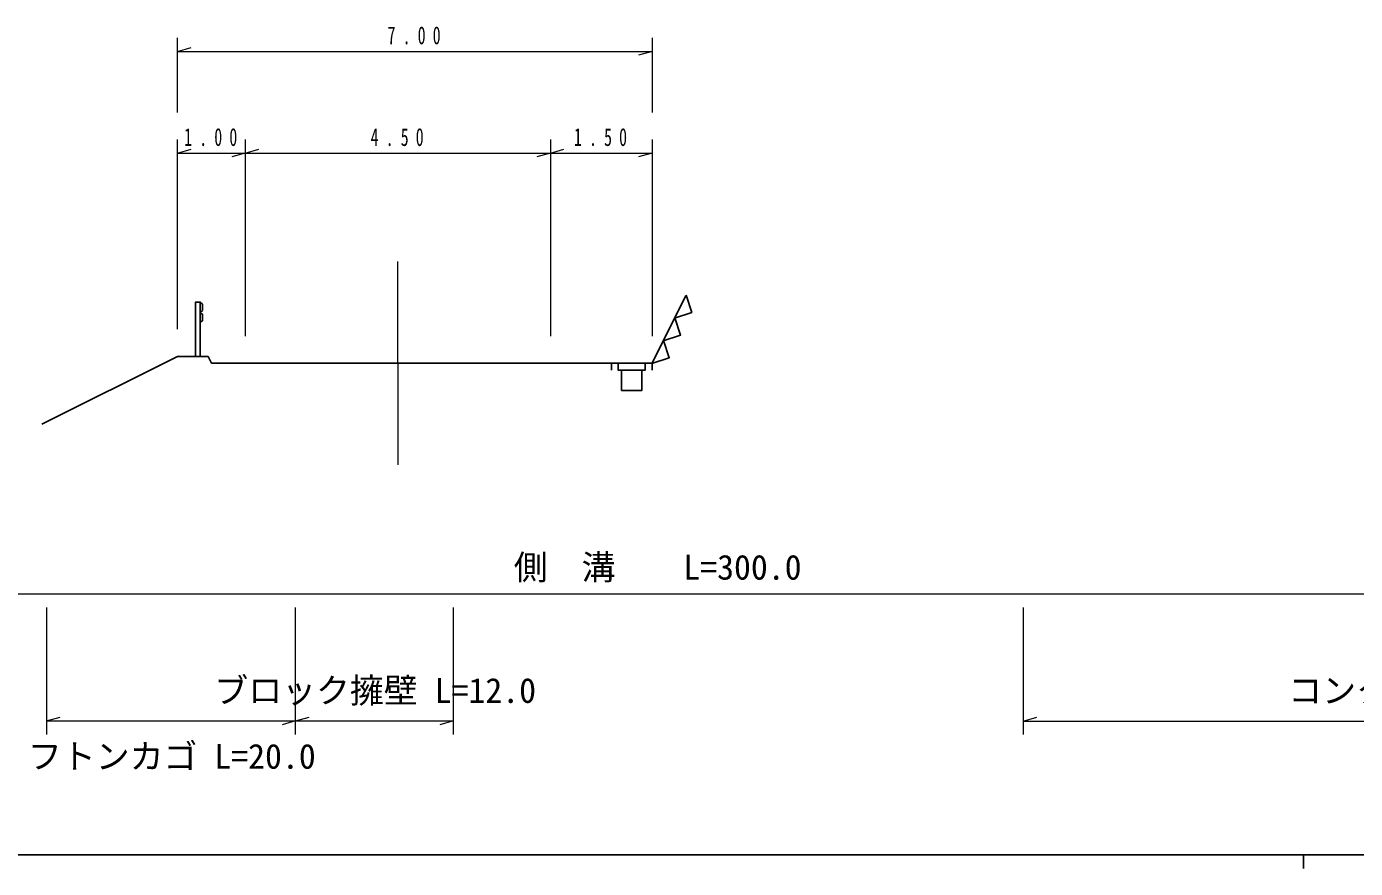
# Model space of a CAD drawing. Units: millimetres, scale not verified. Extents: x 40000 to 680000, y 20000 to 380000.
# Drawn here: x 173806 to 271818, y 204000 to 266080 of the extents above; entities that cross this region are included whole.
import ezdxf
from ezdxf.enums import TextEntityAlignment as Align

# ---------------------------------------------------------------- set-up
doc = ezdxf.new("R2010")
doc.units = ezdxf.units.MM
doc.header["$LTSCALE"] = 1000
doc.linetypes.add('CHAIN', pattern=[18.5, 12, -1.5, 3.5, -1.5])
for name, color, linetype, lineweight in [('M-BGD', 7, 'Continuous', 25), ('M-BMK', 2, 'CHAIN', 13), ('M-STR-HTXT', 7, 'Continuous', 13), ('M-TTL-BAND', 7, 'Continuous', 25)]:
    doc.layers.add(name, color=color, linetype=linetype, lineweight=lineweight)
doc.styles.add('ＭＳ ゴシック', font='')
doc.styles.get('ＭＳ ゴシック').set_extended_font_data('MS Gothic')

msp = doc.modelspace()

# ---------------------------------------------------------------- linework, layer by layer
at = {"layer": 'M-BGD'}
for p, q in [((219939, 241255), (222439, 246255)), ((184939, 241755), (174939, 236755)), ((187189, 241755), (184939, 241755)), ((187439, 241255), (187189, 241755)), ((189939, 241255), (187439, 241255)), ((212439, 241255), (216939, 241255)), ((216939, 241255), (217439, 241255)), ((216939, 241255), (216939, 240755)), ((217439, 241255), (219439, 241255)), ((217689, 240755), (219189, 240755))]:
    msp.add_line(p, q, dxfattribs=at)
for points in [[(221598, 244572), (222872, 244997), (222447, 246272)], [(186264, 241755), (186264, 245755), (186614, 245755), (186614, 241755)], [(186614, 245755), (186794, 245605), (186794, 245155), (186614, 245005), (186794, 244855), (186794, 244405), (186614, 244255)], [(220764, 242906), (222039, 243331), (221614, 244605)], [(219931, 241239), (221206, 241664), (220781, 242939)], [(189939, 241255), (201189, 241255), (212439, 241255)], [(217439, 241255), (217439, 240755), (217689, 240755), (217689, 239255), (219189, 239255), (219189, 240755), (219439, 240755), (219439, 241255)], [(219439, 241255), (219939, 241255), (219939, 240755)]]:
    msp.add_lwpolyline(points, dxfattribs=at)
at = {"layer": 'M-BMK'}
for q in [(201189, 248755), (201189, 233755)]:
    msp.add_line((201189, 241255), q, dxfattribs=at)
at = {"layer": 'M-STR-HTXT'}
for p, q in [((184939, 259755), (184939, 265255)), ((219939, 265255), (219939, 259755)), ((184939, 264255), (185939, 264535)), ((184939, 264255), (219939, 264255)), ((219939, 264255), (218939, 263975)), ((184939, 243755), (184939, 257755)), ((184939, 256755), (185939, 257035)), ((189939, 257755), (189939, 243255)), ((189939, 256755), (190939, 257035)), ((212439, 257755), (212439, 243255)), ((212439, 256755), (213439, 257035)), ((219939, 257755), (219939, 243255)), ((184939, 256755), (189939, 256755)), ((189939, 256755), (188939, 256475)), ((189939, 256755), (212439, 256755)), ((212439, 256755), (211439, 256475)), ((212439, 256755), (219939, 256755)), ((219939, 256755), (218939, 256475)), ((94450, 224245), (346157, 224245)), ((175285, 223245), (175285, 213872)), ((193650, 213872), (193650, 223245)), ((205285, 213872), (205285, 223245)), ((247323, 223245), (247323, 213871)), ((175285, 214872), (176285, 215152)), ((175285, 214872), (193650, 214872)), ((193650, 214872), (192650, 214592)), ((193651, 214872), (194651, 215152)), ((193651, 214872), (205285, 214872)), ((205285, 214872), (204285, 214592)), ((247323, 214871), (248323, 215151)), ((247323, 214871), (315037, 214871))]:
    msp.add_line(p, q, dxfattribs=at)
at = {"layer": 'M-TTL-BAND'}
for p, q in [((40000, 205000), (579000, 205000)), ((268000, 205000), (268000, 204000))]:
    msp.add_line(p, q, dxfattribs=at)

# ---------------------------------------------------------------- texts
at = {"layer": 'M-STR-HTXT', "style": 'ＭＳ ゴシック'}
for s, p in [('側\u3000溝\u3000\u3000L=300.0', (209741, 224745)), ('ブロック擁壁 L=12.0', (187655, 215657)), ('コンクリート擁壁 L=70.8', (266868, 215657)), ('フトンカゴ L=20.0', (173905, 210802))]:
    msp.add_text(s, height=1833, dxfattribs=at).set_placement(p, align=Align.BOTTOM_LEFT)
at = {"layer": 'M-STR-HTXT', "char_height": 1320, "attachment_point": 7, "style": 'ＭＳ ゴシック'}
for s, insert in [('\\T1.9;\\W0.65;7.00', (200433, 264755)), ('\\T1.9;\\W0.65;1.00', (185433, 257255)), ('\\T1.9;\\W0.65;4.50', (199183, 257255)), ('\\T1.9;\\W0.65;1.50', (214183, 257255))]:
    msp.add_mtext(s, dxfattribs=dict(at, insert=insert))

doc.saveas('drawing.dxf')
